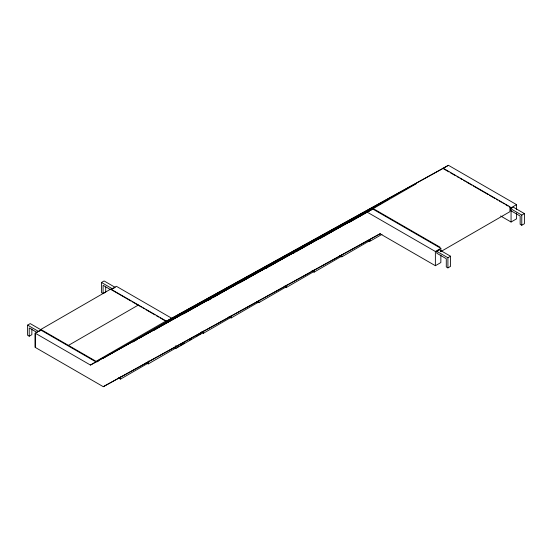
<?xml version="1.0" encoding="UTF-8"?>
<svg xmlns="http://www.w3.org/2000/svg" width="552" height="552" viewBox="0 0 552 552"><rect width="100%" height="100%" fill="white"/><g stroke="black" fill="none" stroke-linecap="round" stroke-linejoin="round"><path stroke-width="0.83" d="M440.855 248.338L372.752 209.015L95.924 361.891L40.682 329.999L35.204 333.16L35.204 347.38L103.286 386.69L380.114 233.813L435.376 265.712L435.376 251.498L440.855 248.338L440.855 251.677M500.616 215.977L511.069 222.014L511.069 210.305M27.6 325.121L30.229 323.603L41.338 330.02L38.716 331.538L27.6 325.121L27.6 335.264L29.221 336.202L31.85 334.684L31.85 328.916M105.715 287.095L105.715 292.042L103.086 293.554L101.465 292.615L101.465 282.479L104.086 280.961L115.202 287.378L113.236 288.517M68.462 345.386L138.407 305.008M166.035 320.953L96.089 361.339L40.834 329.44L110.779 289.055L166.035 320.953L166.035 322.437M35.218 347.374L35.204 333.16L90.445 365.051L95.924 361.891M516.548 209.65L516.548 204.633L448.445 165.31L166.138 321.354L442.214 168.891M96.98 361.891L98.456 361.036M102.893 358.476L167.201 321.347L168.67 322.202M132.846 342.012L137.275 339.452M138.759 338.597L194.932 306.167M153.766 330.441L158.196 327.881M159.68 327.025L161.156 326.17M162.633 325.314L222.504 290.752M183.643 313.881L250.166 275.476L251.636 276.324M207.607 300.743L211.299 298.611M212.775 297.756L277.828 260.199M239.699 282.907L241.176 282.051M242.652 281.196L305.484 244.922M265.878 268.486L268.099 267.202M269.576 266.354L333.146 229.653M292.801 253.637L294.278 252.781M295.755 251.926L360.808 214.376M319.718 238.788L321.202 237.933M322.678 237.077L388.463 199.1M349.595 222.235L416.125 183.823M90.445 365.051L372.752 209.015M442.966 168.477L448.445 165.31M103.286 386.69L380.314 233.565M118.335 377.816L120.543 379.086L147.888 363.299M146.066 362.629L148.274 363.906L175.626 348.112M177.102 347.263L178.586 346.408M180.062 345.552L184.499 342.992M189.667 340.004L191.151 339.149M196.326 336.168L197.802 335.312M199.279 334.457L200.755 333.601M174.377 347.636L175.846 348.491L203.198 332.697M201.301 331.938L203.509 333.215L230.86 317.428M228.956 316.662L231.171 317.938L258.515 302.151M256.618 301.392L258.826 302.662L286.177 286.874M284.28 286.115L286.488 287.392L313.84 271.598M311.935 270.839L314.15 272.115L341.495 256.321M339.597 255.562L341.805 256.839L370.633 240.196M367.259 240.286L369.467 241.562L382.032 234.31M516.548 204.633L511.069 207.793L509.593 206.945M436.798 251.326L439.42 249.814L450.536 256.231L450.536 266.368L447.913 267.886L446.285 266.947L446.285 258.709L436.798 253.23L436.798 251.326L447.913 257.743L450.536 256.231M510.662 208.684L513.284 207.166L524.4 213.583L524.4 223.726L521.771 225.244L520.15 224.305L520.15 216.06L510.662 210.581L510.662 208.684L521.771 215.101L524.4 213.583M440.731 251.636L509.931 211.678L509.931 206.765L443.07 168.16M435.376 265.712L440.855 262.552L440.855 255.024M511.069 222.014L516.548 218.847L516.548 212.996M443.704 168.905L448.886 171.893M450.37 172.748L455.552 175.743M457.028 176.599L458.512 177.454M459.995 178.31L462.21 179.586M463.694 180.442L465.177 181.297M466.654 182.153L471.836 185.148M473.319 185.996L488.12 194.545M489.603 195.401L494.785 198.396M496.262 199.251L497.745 200.1M499.229 200.956L501.444 202.239M502.927 203.095L504.411 203.95M505.887 204.806L508.109 206.089M373.117 208.546L439.985 247.151M367.273 212.182L435.376 251.498M171.617 318.187L116.382 286.295L110.904 289.462L131.052 301.095M101.465 282.479L112.58 288.896M132.549 301.958L141.505 307.126M142.996 307.988L144.493 308.851M145.983 309.713L154.94 314.888M156.437 315.751L158.672 317.041M160.17 317.904L165.393 320.919M110.386 289.531L103.086 285.315L103.086 293.554M37.253 332.594L29.221 327.957L29.221 336.202M521.771 215.101L521.771 225.244M447.913 257.743L447.913 267.886M369.467 239.409L369.467 241.562M341.805 254.686L341.805 256.839M314.15 269.956L314.15 272.115M286.488 285.232L286.488 287.392M258.826 300.509L258.826 302.662M231.171 315.785L231.171 317.938M203.509 331.055L203.509 333.215M175.846 345.614L175.846 348.491M148.274 361.029L148.274 363.906M120.543 376.933L120.543 379.086"/></g></svg>
